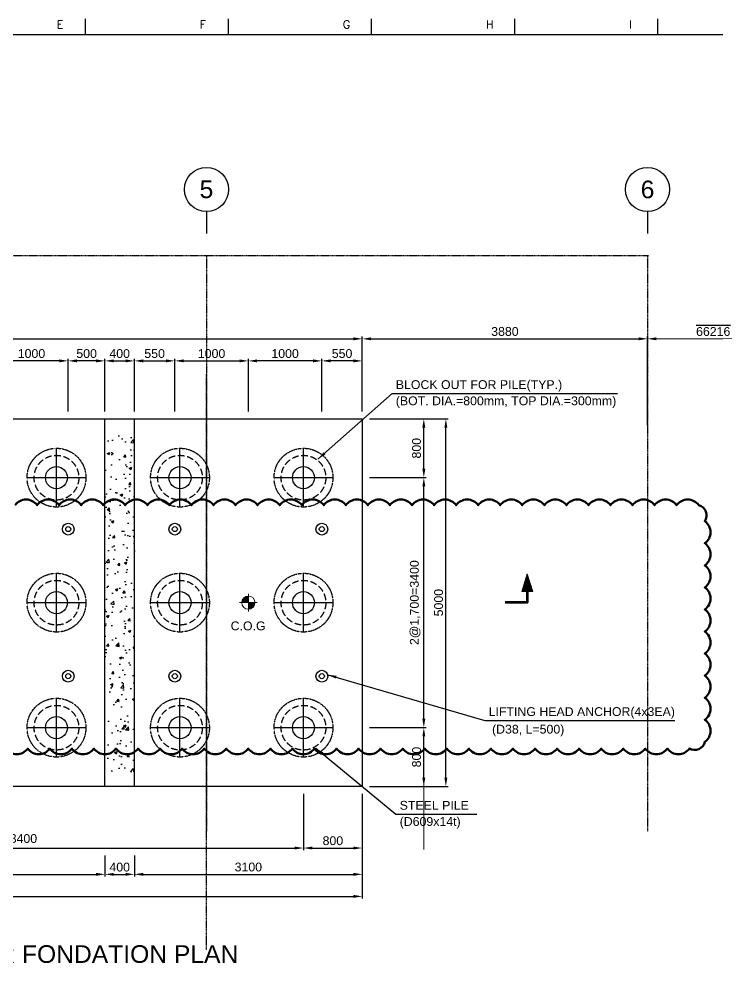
# Model space of a CAD drawing. Header units: millimetres. Extents: x 2448621 to 2484291, y -423869 to -398639.
# Drawn here: x 2458198 to 2467696, y -411792 to -398951 of the extents above; entities that cross this region are included whole.
import ezdxf
from ezdxf.enums import TextEntityAlignment as Align

# ---------------------------------------------------------------- set-up
doc = ezdxf.new("R2010")
doc.units = ezdxf.units.MM
doc.header["$LTSCALE"] = 30
for name, pattern in [('CEN', [62, 60, -1, 0, -1]), ('CENTER', [2, 1.25, -0.25, 0.25, -0.25]), ('HIDDEN', [0.375, 0.25, -0.125]), ('HIDDEN1', [4.25, 3, -1.25])]:
    doc.linetypes.add(name, pattern=pattern)
doc.layers.get('Defpoints').update_dxf_attribs({"color": 140})
for name, color, linetype in [('1', 7, 'Continuous'), ('1CEN', 1, 'CEN'), ('C_BLOCK', 7, 'Continuous'), ('C_CONC', 3, 'Continuous'), ('C_TEXT_01', 2, 'Continuous'), ('CS-RBAR-MINR', 6, 'Continuous'), ('DIM', 1, 'Continuous'), ('DIM-SCALE', 7, 'Continuous'), ('PILE', 7, 'HIDDEN1'), ('TAN-TIT', 30, 'Continuous'), ('TEXT', 3, 'Continuous'), ('TITLE', 7, 'Continuous')]:
    doc.layers.add(name, color=color, linetype=linetype)
for name, color, linetype, lineweight in [('C_DIM', 7, 'Continuous', 0), ('C_REV', 4, 'Continuous', 50), ('SYM-007', 250, 'Continuous', 9)]:
    doc.layers.add(name, color=color, linetype=linetype, lineweight=lineweight)
doc.styles.add('Arial', font='arial.ttf')
doc.styles.add('COM', font='COMPLEX', dxfattribs={"height": 5})
doc.dimstyles.new('일반도면_0030', dxfattribs={"dimtxt": 120, "dimasz": 120, "dimexe": 30, "dimexo": 100, "dimgap": 37.5, "dimtad": 1, "dimdec": 0, "dimzin": 0, "dimdsep": 46, "dimtxsty": 'Arial', "dimcen": -150, "dimclrd": 7, "dimclre": 7, "dimclrt": 2, "dimadec": 8, "dimazin": 0, "dimtfac": 1, "dimtdec": 0, "dimtix": 1, "dimtmove": 2, "dimatfit": 3, "dimfxl": 1, "dimtolj": 1, "dimtzin": 0, "dimarcsym": 0})
doc.dimstyles.new('일반도면_0050', dxfattribs={"dimtxt": 200, "dimasz": 200, "dimexe": 50, "dimexo": 250, "dimgap": 75, "dimtad": 1, "dimdec": 0, "dimzin": 0, "dimdsep": 46, "dimtxsty": 'Arial', "dimcen": -250, "dimclrd": 7, "dimclre": 7, "dimclrt": 2, "dimadec": 0, "dimazin": 0, "dimtfac": 1, "dimtdec": 0, "dimtix": 1, "dimtmove": 2, "dimatfit": 3, "dimfxl": 1, "dimtolj": 1, "dimtzin": 0, "dimarcsym": 0})

# ---------------------------------------------------------------- blocks, each defined once
blk = doc.blocks.new('BORDER')
at = {"layer": 'TAN-TIT'}
for p, q in [((69870, 164680), (69870, 166122)), ((82848, 164680), (82848, 166122)), ((95827, 164680), (95827, 166122)), ((108806, 164680), (108806, 166122)), ((121784, 164680), (121784, 166122)), ((232823, 164680), (4977, 164680))]:
    blk.add_line(p, q, dxfattribs=at)
at = {"layer": 'TAN-TIT', "style": 'COM'}
for s, p in [('E', (67274, 165257)), ('F', (80253, 165257)), ('G', (93231, 165257)), ('H', (106210, 165257)), ('I', (119188, 165257))]:
    blk.add_text(s, height=721, dxfattribs=at).set_placement(p)
blk = doc.blocks.new('*D15')
at = {"layer": 'Defpoints', "color": 0}
for p in [(2456369, -410227), (2459369, -410227), (2459369, -410585)]:
    blk.add_point(p, dxfattribs=at)
at = {"layer": 'DIM-SCALE', "color": 7, "lineweight": -2}
for p, q in [((2456369, -410327), (2456369, -410615)), ((2459369, -410327), (2459369, -410615)), ((2456489, -410585), (2459249, -410585))]:
    blk.add_line(p, q, dxfattribs=at)
at = {"layer": 'DIM-SCALE', "color": 7}
for points in [[(2456489, -410565), (2456489, -410605), (2456369, -410585)], [(2459249, -410565), (2459249, -410605), (2459369, -410585)]]:
    blk.add_solid(points, dxfattribs=at)
at = {"layer": 'DIM-SCALE', "color": 2, "insert": (2457869, -410486), "char_height": 120, "attachment_point": 5, "style": 'Arial'}
blk.add_mtext('\\A1;3000', dxfattribs=at)
blk = doc.blocks.new('*D16')
at = {"layer": 'Defpoints', "color": 0}
for p in [(2459369, -410227), (2459769, -410227), (2459769, -410585)]:
    blk.add_point(p, dxfattribs=at)
at = {"layer": 'DIM-SCALE', "color": 7, "lineweight": -2}
for p, q in [((2459369, -410327), (2459369, -410615)), ((2459769, -410327), (2459769, -410615)), ((2459489, -410585), (2459649, -410585))]:
    blk.add_line(p, q, dxfattribs=at)
at = {"layer": 'DIM-SCALE', "color": 7}
for points in [[(2459489, -410565), (2459489, -410605), (2459369, -410585)], [(2459649, -410565), (2459649, -410605), (2459769, -410585)]]:
    blk.add_solid(points, dxfattribs=at)
at = {"layer": 'DIM-SCALE', "color": 2, "insert": (2459569, -410487), "char_height": 120, "attachment_point": 5, "style": 'Arial'}
blk.add_mtext('\\A1;400', dxfattribs=at)
blk = doc.blocks.new('*D17')
at = {"layer": 'Defpoints', "color": 0}
for p in [(2462869, -409690), (2459769, -410227), (2462869, -410585)]:
    blk.add_point(p, dxfattribs=at)
at = {"layer": 'DIM-SCALE', "color": 7, "lineweight": -2}
for p, q in [((2462869, -409790), (2462869, -410615)), ((2459769, -410327), (2459769, -410615)), ((2459889, -410585), (2462749, -410585))]:
    blk.add_line(p, q, dxfattribs=at)
at = {"layer": 'DIM-SCALE', "color": 7}
for points in [[(2459889, -410565), (2459889, -410605), (2459769, -410585)], [(2462749, -410565), (2462749, -410605), (2462869, -410585)]]:
    blk.add_solid(points, dxfattribs=at)
at = {"layer": 'DIM-SCALE', "color": 2, "insert": (2461319, -410486), "char_height": 120, "attachment_point": 5, "style": 'Arial'}
blk.add_mtext('\\A1;3100', dxfattribs=at)
blk = doc.blocks.new('*D18')
at = {"layer": 'Defpoints', "color": 0}
for p in [(2452869, -409690), (2462869, -409690), (2462869, -410885)]:
    blk.add_point(p, dxfattribs=at)
at = {"layer": 'DIM-SCALE', "color": 7, "lineweight": -2}
for p, q in [((2452869, -409790), (2452869, -410915)), ((2462869, -409790), (2462869, -410915)), ((2452989, -410885), (2462749, -410885))]:
    blk.add_line(p, q, dxfattribs=at)
at = {"layer": 'DIM-SCALE', "color": 7}
for points in [[(2452989, -410865), (2452989, -410905), (2452869, -410885)], [(2462749, -410865), (2462749, -410905), (2462869, -410885)]]:
    blk.add_solid(points, dxfattribs=at)
at = {"layer": 'DIM-SCALE', "color": 2, "insert": (2457869, -410787), "char_height": 120, "attachment_point": 5, "style": 'Arial'}
blk.add_mtext('\\A1;10000', dxfattribs=at)
blk = doc.blocks.new('MS')
at = {"layer": 'C_BLOCK', "color": 1, "linetype": 'Continuous', "lineweight": 13}
for p, q in [((-8.67, 3.56), (-7, 8.89)), ((-8.58, 3.62), (-7, 8.68)), ((-8.5, 3.69), (-7, 8.47)), ((-8.41, 3.75), (-7, 8.26)), ((-8.33, 3.81), (-7, 8.06)), ((-8.24, 3.87), (-7, 7.85)), ((-8.16, 3.94), (-7, 7.64)), ((-8.07, 4), (-7, 7.43)), ((-7.99, 4.06), (-7, 7.22)), ((-7.9, 4.12), (-7, 7.01)), ((-7.82, 4.19), (-7, 6.8)), ((-7.73, 4.25), (-7, 6.59)), ((-7.65, 4.31), (-7, 6.39)), ((-7.56, 4.37), (-7, 6.18)), ((-7, 8.89), (-5.33, 3.56)), ((-7, 8.68), (-5.42, 3.62)), ((-7, 8.47), (-5.5, 3.69)), ((-7, 8.26), (-5.59, 3.75)), ((-7, 8.06), (-5.67, 3.81)), ((-7, 7.85), (-5.76, 3.87)), ((-7, 7.64), (-5.84, 3.94)), ((-7, 7.43), (-5.93, 4)), ((-7, 7.22), (-6.01, 4.06)), ((-7, 7.01), (-6.1, 4.12)), ((-7, 6.8), (-6.18, 4.19)), ((-7, 6.59), (-6.27, 4.25)), ((-7, 6.39), (-6.35, 4.31)), ((-7, 6.18), (-6.44, 4.37)), ((-5.33, 3.56), (-8.67, 3.56)), ((-5.42, 3.62), (-8.58, 3.62)), ((-5.5, 3.69), (-8.5, 3.69)), ((-5.59, 3.75), (-8.41, 3.75)), ((-5.67, 3.81), (-8.33, 3.81)), ((-5.76, 3.87), (-8.24, 3.87)), ((-5.84, 3.94), (-8.16, 3.94)), ((-5.93, 4), (-8.07, 4)), ((-6.01, 4.06), (-7.99, 4.06)), ((-6.1, 4.12), (-7.9, 4.12)), ((-6.18, 4.19), (-7.82, 4.19)), ((-6.27, 4.25), (-7.73, 4.25)), ((-6.35, 4.31), (-7.65, 4.31)), ((-6.44, 4.37), (-7.56, 4.37)), ((-7.48, 4.43), (-7, 5.97)), ((-6.52, 4.43), (-7.48, 4.43)), ((-7.39, 4.5), (-7, 5.76)), ((-6.61, 4.5), (-7.39, 4.5)), ((-7.31, 4.56), (-7, 5.55)), ((-6.69, 4.56), (-7.31, 4.56)), ((-7.22, 4.62), (-7, 5.34)), ((-6.78, 4.62), (-7.22, 4.62)), ((-7.14, 4.68), (-7, 5.13)), ((-6.86, 4.68), (-7.14, 4.68)), ((-7.06, 4.75), (-7, 4.92)), ((-6.94, 4.75), (-7.06, 4.75)), ((-7, 5.97), (-6.52, 4.43)), ((-7, 5.76), (-6.61, 4.5)), ((-7, 5.55), (-6.69, 4.56)), ((-7, 5.34), (-6.78, 4.62)), ((-7, 5.13), (-6.86, 4.68)), ((-7, 4.92), (-6.94, 4.75))]:
    blk.add_line(p, q, dxfattribs=at)
at = {"layer": 'C_BLOCK', "color": 3, "linetype": 'Continuous', "lineweight": 70, "flags": 128}
blk.add_lwpolyline([(-7, 3.5), (-7, 0), (0, 0)], dxfattribs=at)
at = {"layer": 'C_BLOCK', "color": 1, "linetype": 'Continuous', "lineweight": 13}
blk.add_3dface([(-8.75, 3.5), (-7, 9.1), (-5.25, 3.5)], dxfattribs=at)
blk = doc.blocks.new('*D19')
at = {"layer": 'Defpoints', "color": 0}
for p in [(2466749, -403302), (2462869, -404390), (2466749, -404575)]:
    blk.add_point(p, dxfattribs=at)
at = {"layer": 'DIM-SCALE', "color": 7, "lineweight": -2}
for p, q in [((2462869, -404290), (2462869, -403272)), ((2462989, -403302), (2466629, -403302)), ((2466749, -404475), (2466749, -403272))]:
    blk.add_line(p, q, dxfattribs=at)
at = {"layer": 'DIM-SCALE', "color": 7}
for points in [[(2462989, -403282), (2462989, -403322), (2462869, -403302)], [(2466629, -403282), (2466629, -403322), (2466749, -403302)]]:
    blk.add_solid(points, dxfattribs=at)
at = {"layer": 'DIM-SCALE', "color": 2, "insert": (2464809, -403203), "char_height": 120, "attachment_point": 5, "style": 'Arial'}
blk.add_mtext('\\A1;3880', dxfattribs=at)
blk = doc.blocks.new('*D21')
at = {"layer": 'Defpoints', "color": 0}
for p in [(2453669, -409390), (2462069, -409390), (2462069, -410227)]:
    blk.add_point(p, dxfattribs=at)
at = {"layer": 'DIM-SCALE', "color": 7, "lineweight": -2}
for p, q in [((2453669, -409490), (2453669, -410257)), ((2462069, -409490), (2462069, -410257)), ((2453789, -410227), (2461949, -410227))]:
    blk.add_line(p, q, dxfattribs=at)
at = {"layer": 'DIM-SCALE', "color": 7}
for points in [[(2453789, -410207), (2453789, -410247), (2453669, -410227)], [(2461949, -410207), (2461949, -410247), (2462069, -410227)]]:
    blk.add_solid(points, dxfattribs=at)
at = {"layer": 'DIM-SCALE', "color": 2, "insert": (2457869, -410110), "char_height": 120, "attachment_point": 5, "style": 'Arial'}
blk.add_mtext('\\A1;5@1,680=8400', dxfattribs=at)
blk = doc.blocks.new('*D22')
at = {"layer": 'Defpoints', "color": 0}
for p in [(2462069, -409390), (2462869, -409390), (2462869, -410227)]:
    blk.add_point(p, dxfattribs=at)
at = {"layer": 'DIM-SCALE', "color": 7, "lineweight": -2}
for p, q in [((2462069, -409490), (2462069, -410257)), ((2462869, -409490), (2462869, -410257)), ((2462189, -410227), (2462749, -410227))]:
    blk.add_line(p, q, dxfattribs=at)
at = {"layer": 'DIM-SCALE', "color": 7}
for points in [[(2462189, -410207), (2462189, -410247), (2462069, -410227)], [(2462749, -410207), (2462749, -410247), (2462869, -410227)]]:
    blk.add_solid(points, dxfattribs=at)
at = {"layer": 'DIM-SCALE', "color": 2, "insert": (2462469, -410128), "char_height": 120, "attachment_point": 5, "style": 'Arial'}
blk.add_mtext('\\A1;800', dxfattribs=at)
blk = doc.blocks.new('ST_609')
at = {"layer": '1CEN', "color": 8}
for p, q in [((2417472, -404072), (2417472, -403263)), ((2417877, -403668), (2417068, -403668))]:
    blk.add_line(p, q, dxfattribs=at)
at = {"layer": 'PILE', "color": 8}
blk.add_circle((2417472, -403668), 304, dxfattribs=at)
blk = doc.blocks.new('*D37')
at = {"layer": 'Defpoints', "color": 0}
for p in [(2462869, -408590), (2463706, -408590), (2462869, -409390)]:
    blk.add_point(p, dxfattribs=at)
at = {"layer": 'DIM-SCALE', "color": 7, "lineweight": -2}
for p, q in [((2462969, -408590), (2463736, -408590)), ((2463706, -409270), (2463706, -408710)), ((2462969, -409390), (2463736, -409390))]:
    blk.add_line(p, q, dxfattribs=at)
at = {"layer": 'DIM-SCALE', "color": 7}
for points in [[(2463686, -408710), (2463726, -408710), (2463706, -408590)], [(2463686, -409270), (2463726, -409270), (2463706, -409390)]]:
    blk.add_solid(points, dxfattribs=at)
at = {"layer": 'DIM-SCALE', "color": 2, "insert": (2463607, -408990), "char_height": 120, "attachment_point": 5, "rotation": 90, "style": 'Arial'}
blk.add_mtext('\\A1;800', dxfattribs=at)
blk = doc.blocks.new('*D38')
at = {"layer": 'Defpoints', "color": 0}
for p in [(2462869, -404390), (2464006, -404390), (2462869, -409390)]:
    blk.add_point(p, dxfattribs=at)
at = {"layer": 'DIM-SCALE', "color": 7, "lineweight": -2}
for p, q in [((2462969, -404390), (2464036, -404390)), ((2464006, -409270), (2464006, -404510)), ((2462969, -409390), (2464036, -409390))]:
    blk.add_line(p, q, dxfattribs=at)
at = {"layer": 'DIM-SCALE', "color": 7}
for points in [[(2463986, -404510), (2464026, -404510), (2464006, -404390)], [(2463986, -409270), (2464026, -409270), (2464006, -409390)]]:
    blk.add_solid(points, dxfattribs=at)
at = {"layer": 'DIM-SCALE', "color": 2, "insert": (2463907, -406890), "char_height": 120, "attachment_point": 5, "rotation": 90, "style": 'Arial'}
blk.add_mtext('\\A1;5000', dxfattribs=at)
blk = doc.blocks.new('*D39')
at = {"layer": 'Defpoints', "color": 0}
for p in [(2462869, -405190), (2463706, -405190), (2462869, -408590)]:
    blk.add_point(p, dxfattribs=at)
at = {"layer": 'DIM-SCALE', "color": 7, "lineweight": -2}
for p, q in [((2462969, -405190), (2463736, -405190)), ((2463706, -408470), (2463706, -405310)), ((2462969, -408590), (2463736, -408590))]:
    blk.add_line(p, q, dxfattribs=at)
at = {"layer": 'DIM-SCALE', "color": 7}
for points in [[(2463686, -405310), (2463726, -405310), (2463706, -405190)], [(2463686, -408470), (2463726, -408470), (2463706, -408590)]]:
    blk.add_solid(points, dxfattribs=at)
at = {"layer": 'DIM-SCALE', "color": 2, "insert": (2463589, -406890), "char_height": 120, "attachment_point": 5, "rotation": 90, "style": 'Arial'}
blk.add_mtext('\\A1;2@1,700=3400', dxfattribs=at)
blk = doc.blocks.new('*D40')
at = {"layer": 'Defpoints', "color": 0}
for p in [(2462869, -404390), (2463706, -404390), (2462869, -405190)]:
    blk.add_point(p, dxfattribs=at)
at = {"layer": 'DIM-SCALE', "color": 7, "lineweight": -2}
for p, q in [((2462969, -404390), (2463736, -404390)), ((2463706, -405070), (2463706, -404510)), ((2462969, -405190), (2463736, -405190))]:
    blk.add_line(p, q, dxfattribs=at)
at = {"layer": 'DIM-SCALE', "color": 7}
for points in [[(2463686, -404510), (2463726, -404510), (2463706, -404390)], [(2463686, -405070), (2463726, -405070), (2463706, -405190)]]:
    blk.add_solid(points, dxfattribs=at)
at = {"layer": 'DIM-SCALE', "color": 2, "insert": (2463607, -404790), "char_height": 120, "attachment_point": 5, "rotation": 90, "style": 'Arial'}
blk.add_mtext('\\A1;800', dxfattribs=at)
blk = doc.blocks.new('KMYTTYUK')
at = {"layer": 'SYM-007'}
h = blk.add_hatch(color=7, dxfattribs=at)
edge = h.paths.add_edge_path(flags=0)
edge.add_line((0, 0), (-300, 0))
edge.add_arc((0, 0), 300, 90, 180, ccw=False)
edge.add_line((0, 300), (0, 0))
h = blk.add_hatch(color=7, dxfattribs=at)
edge = h.paths.add_edge_path(flags=0)
edge.add_line((0, 0), (300, 0))
edge.add_arc((0, 0), 300, 270, 360, ccw=False)
edge.add_line((0, -300), (0, 0))
at = {"layer": 'SYM-007', "color": 7}
for p, q in [((-400, 0), (400, 0)), ((0, -400), (0, 400))]:
    blk.add_line(p, q, dxfattribs=at)
blk.add_circle((0, 0), 300, dxfattribs=at)
blk = doc.blocks.new('*D49')
at = {"layer": 'Defpoints', "color": 0}
for p in [(2459769, -403602), (2459369, -404390), (2459769, -404390)]:
    blk.add_point(p, dxfattribs=at)
at = {"layer": 'DIM-SCALE', "color": 7, "lineweight": -2}
for p, q in [((2459369, -404290), (2459369, -403572)), ((2459769, -404290), (2459769, -403572)), ((2459489, -403602), (2459649, -403602))]:
    blk.add_line(p, q, dxfattribs=at)
at = {"layer": 'DIM-SCALE', "color": 7}
for points in [[(2459489, -403582), (2459489, -403622), (2459369, -403602)], [(2459649, -403582), (2459649, -403622), (2459769, -403602)]]:
    blk.add_solid(points, dxfattribs=at)
at = {"layer": 'DIM-SCALE', "color": 2, "insert": (2459569, -403503), "char_height": 120, "attachment_point": 5, "style": 'Arial'}
blk.add_mtext('\\A1;400', dxfattribs=at)
blk = doc.blocks.new('*D50')
at = {"layer": 'Defpoints', "color": 0}
for p in [(2462869, -403302), (2462869, -404090), (2452869, -404390)]:
    blk.add_point(p, dxfattribs=at)
at = {"layer": 'DIM-SCALE', "color": 7, "lineweight": -2}
for p, q in [((2452869, -404290), (2452869, -403272)), ((2452989, -403302), (2462749, -403302)), ((2462869, -403990), (2462869, -403272))]:
    blk.add_line(p, q, dxfattribs=at)
at = {"layer": 'DIM-SCALE', "color": 7}
for points in [[(2452989, -403282), (2452989, -403322), (2452869, -403302)], [(2462749, -403282), (2462749, -403322), (2462869, -403302)]]:
    blk.add_solid(points, dxfattribs=at)
at = {"layer": 'DIM-SCALE', "color": 2, "insert": (2457869, -403203), "char_height": 120, "attachment_point": 5, "style": 'Arial'}
blk.add_mtext('\\A1;10000', dxfattribs=at)
blk = doc.blocks.new('*D57')
at = {"layer": 'Defpoints', "color": 0}
for p in [(2458869, -403602), (2458869, -404390), (2459369, -404390)]:
    blk.add_point(p, dxfattribs=at)
at = {"layer": 'DIM-SCALE', "color": 7, "lineweight": -2}
for p, q in [((2458869, -404290), (2458869, -403572)), ((2459369, -404290), (2459369, -403572)), ((2459249, -403602), (2458989, -403602))]:
    blk.add_line(p, q, dxfattribs=at)
at = {"layer": 'DIM-SCALE', "color": 7}
for points in [[(2458989, -403582), (2458989, -403622), (2458869, -403602)], [(2459249, -403582), (2459249, -403622), (2459369, -403602)]]:
    blk.add_solid(points, dxfattribs=at)
at = {"layer": 'DIM-SCALE', "color": 2, "insert": (2459119, -403503), "char_height": 120, "attachment_point": 5, "style": 'Arial'}
blk.add_mtext('\\A1;500', dxfattribs=at)
blk = doc.blocks.new('*D54')
at = {"layer": 'Defpoints', "color": 0}
for p in [(2457869, -403602), (2457869, -404390), (2458869, -404390)]:
    blk.add_point(p, dxfattribs=at)
at = {"layer": 'DIM-SCALE', "color": 7, "lineweight": -2}
for p, q in [((2457869, -404290), (2457869, -403572)), ((2458869, -404290), (2458869, -403572)), ((2458749, -403602), (2457989, -403602))]:
    blk.add_line(p, q, dxfattribs=at)
at = {"layer": 'DIM-SCALE', "color": 7}
for points in [[(2457989, -403582), (2457989, -403622), (2457869, -403602)], [(2458749, -403582), (2458749, -403622), (2458869, -403602)]]:
    blk.add_solid(points, dxfattribs=at)
at = {"layer": 'DIM-SCALE', "color": 2, "insert": (2458369, -403503), "char_height": 120, "attachment_point": 5, "style": 'Arial'}
blk.add_mtext('\\A1;1000', dxfattribs=at)
blk = doc.blocks.new('*D61')
at = {"layer": 'Defpoints', "color": 0}
for p in [(2462319, -403602), (2462319, -404390), (2462869, -404390)]:
    blk.add_point(p, dxfattribs=at)
at = {"layer": 'DIM-SCALE', "color": 7, "lineweight": -2}
for p, q in [((2462319, -404290), (2462319, -403572)), ((2462869, -404290), (2462869, -403572)), ((2462749, -403602), (2462439, -403602))]:
    blk.add_line(p, q, dxfattribs=at)
at = {"layer": 'DIM-SCALE', "color": 7}
for points in [[(2462439, -403582), (2462439, -403622), (2462319, -403602)], [(2462749, -403582), (2462749, -403622), (2462869, -403602)]]:
    blk.add_solid(points, dxfattribs=at)
at = {"layer": 'DIM-SCALE', "color": 2, "insert": (2462594, -403503), "char_height": 120, "attachment_point": 5, "style": 'Arial'}
blk.add_mtext('\\A1;550', dxfattribs=at)
blk = doc.blocks.new('*D58')
at = {"layer": 'Defpoints', "color": 0}
for p in [(2461319, -403602), (2461319, -404390), (2462319, -404390)]:
    blk.add_point(p, dxfattribs=at)
at = {"layer": 'DIM-SCALE', "color": 7, "lineweight": -2}
for p, q in [((2461319, -404290), (2461319, -403572)), ((2462319, -404290), (2462319, -403572)), ((2462199, -403602), (2461439, -403602))]:
    blk.add_line(p, q, dxfattribs=at)
at = {"layer": 'DIM-SCALE', "color": 7}
for points in [[(2461439, -403582), (2461439, -403622), (2461319, -403602)], [(2462199, -403582), (2462199, -403622), (2462319, -403602)]]:
    blk.add_solid(points, dxfattribs=at)
at = {"layer": 'DIM-SCALE', "color": 2, "insert": (2461819, -403503), "char_height": 120, "attachment_point": 5, "style": 'Arial'}
blk.add_mtext('\\A1;1000', dxfattribs=at)
blk = doc.blocks.new('*D59')
at = {"layer": 'Defpoints', "color": 0}
for p in [(2461319, -403602), (2460319, -404390), (2461319, -404390)]:
    blk.add_point(p, dxfattribs=at)
at = {"layer": 'DIM-SCALE', "color": 7, "lineweight": -2}
for p, q in [((2460319, -404290), (2460319, -403572)), ((2461319, -404290), (2461319, -403572)), ((2460439, -403602), (2461199, -403602))]:
    blk.add_line(p, q, dxfattribs=at)
at = {"layer": 'DIM-SCALE', "color": 7}
for points in [[(2460439, -403582), (2460439, -403622), (2460319, -403602)], [(2461199, -403582), (2461199, -403622), (2461319, -403602)]]:
    blk.add_solid(points, dxfattribs=at)
at = {"layer": 'DIM-SCALE', "color": 2, "insert": (2460819, -403503), "char_height": 120, "attachment_point": 5, "style": 'Arial'}
blk.add_mtext('\\A1;1000', dxfattribs=at)
blk = doc.blocks.new('*D60')
at = {"layer": 'Defpoints', "color": 0}
for p in [(2460319, -403602), (2459769, -404390), (2460319, -404390)]:
    blk.add_point(p, dxfattribs=at)
at = {"layer": 'DIM-SCALE', "color": 7, "lineweight": -2}
for p, q in [((2459769, -404290), (2459769, -403572)), ((2460319, -404290), (2460319, -403572)), ((2459889, -403602), (2460199, -403602))]:
    blk.add_line(p, q, dxfattribs=at)
at = {"layer": 'DIM-SCALE', "color": 7}
for points in [[(2459889, -403582), (2459889, -403622), (2459769, -403602)], [(2460199, -403582), (2460199, -403622), (2460319, -403602)]]:
    blk.add_solid(points, dxfattribs=at)
at = {"layer": 'DIM-SCALE', "color": 2, "insert": (2460044, -403503), "char_height": 120, "attachment_point": 5, "style": 'Arial'}
blk.add_mtext('\\A1;550', dxfattribs=at)

msp = doc.modelspace()

# ---------------------------------------------------------------- hatches: boundary and pattern name
at = {"layer": 'CS-RBAR-MINR'}
h = msp.add_hatch(dxfattribs=at)
h.set_pattern_fill('AR-CONC', color=8, scale=50, style=0)
h.set_pattern_definition([(50, (2162790.42, -406322), (358.6301, -31.37607), [37.5, -412.5]), (355, (2162790.4, -406322), (-69.37567, 376.09607), [30, -330]), (100.4514, (2162820.3, -406324.6), (289.2547, 344.71977), [31.8701, -350.57106]), (46.1842, (2162790.4, -406222), (533.6205, -82.7595), [56.25, -618.75]), (96.6356, (2162834.9, -406228.9), (467.33135, 487.0589), [47.8051, -525.8565]), (351.1842, (2162790.4, -406222), (467.331, 487.0593), [45, -495]), (21, (2162840.42, -406247), (298.45353, -201.30945), [37.5, -412.5]), (326, (2162840.4, -406247), (121.65767, 362.575), [30, -330]), (71.4514, (2162865.3, -406263.77), (420.1113, 161.26525), [31.8701, -350.57106]), (37.5, (2162790.42, -406321.99), (6.07993, 166.446927), [0, -326, 0, -335, 0, -331.25]), (7.5, (2162790.42, -406322), (131.53477, 197.20586), [0, -191, 0, -318.5, 0, -126.25]), (327.5, (2162678.92, -406321.99), (266.91122, -11.277436), [0, -125, 0, -390, 0, -517.5]), (317.5, (2162628.92, -406322), (291.59308, 50.0525), [0, -162.5, 0, -259, 0, -367.5])])
h.paths.add_polyline_path([(2459769.1, -404590.2), (2459369.1, -404590.2), (2459369.1, -409190.2), (2459769.1, -409190.2)])

# ---------------------------------------------------------------- linework, layer by layer
at = {"color": 3, "linetype": 'HIDDEN', "ltscale": 0.1}
for centre in [(2458709.1, -405190.2), (2460389.1, -405190.2), (2462069.1, -405190.2), (2458709.1, -406890.2), (2460389.1, -406890.2), (2462069.1, -406890.2), (2458709.1, -408590.2), (2460389.1, -408590.2), (2462069.1, -408590.2)]:
    msp.add_circle(centre, 400, dxfattribs=at)
at = {"color": 3}
for centre in [(2458709.1, -405190.2), (2460389.1, -405190.2), (2462069.1, -405190.2), (2458709.1, -406890.2), (2460389.1, -406890.2), (2462069.1, -406890.2), (2458709.1, -408590.2), (2460389.1, -408590.2), (2462069.1, -408590.2)]:
    msp.add_circle(centre, 150, dxfattribs=at)
at = {"layer": '1CEN', "color": 1, "linetype": 'CENTER', "ltscale": 0.1}
for p, q in [((2451466.9, -402170.2), (2466760, -402170.2)), ((2460749.1, -402170.2), (2460749.1, -410001)), ((2466749.1, -402170.2), (2466749.1, -410001)), ((2460749.1, -411610.2), (2460749.1, -403779.3))]:
    msp.add_line(p, q, dxfattribs=at)
at = {"layer": 'C_CONC'}
for centre, radius in [((2458869.1, -405890.2), 80), ((2458869.1, -405890.2), 34.5), ((2460319.1, -405890.2), 80), ((2460319.1, -405890.2), 34.5), ((2462319.1, -405890.2), 80), ((2462319.1, -405890.2), 34.5), ((2458869.1, -407890.2), 80), ((2460319.1, -407890.2), 80), ((2462319.1, -407890.2), 80), ((2458869.1, -407890.2), 34.5), ((2460319.1, -407890.2), 34.5), ((2462319.1, -407890.2), 34.5)]:
    msp.add_circle(centre, radius, dxfattribs=at)
at = {"layer": 'C_DIM', "color": 7}
for p, q in [((2466869.1, -403301.9), (2468452.7, -403301.9)), ((2463705.5, -408736.3), (2463705.5, -410247))]:
    msp.add_line(p, q, dxfattribs=at)
msp.add_solid([(2466869.1, -403281.9), (2466869.1, -403321.9), (2466749.1, -403301.9)], dxfattribs=at)
at = {"layer": 'C_REV'}
msp.add_lwpolyline([(2458145.3, -405565.5, -0.5205671), (2458445.3, -405565.5, -0.5205671), (2458745.3, -405565.5, -0.5205671), (2459045.3, -405565.5, -0.5205671), (2459345.3, -405565.5, -0.5205671), (2459645.3, -405565.5, -0.5205671), (2459945.3, -405565.5, -0.5205671), (2460245.3, -405565.5, -0.5205671), (2460545.3, -405565.5, -0.5205671), (2460845.3, -405565.5, -0.5205671), (2461145.3, -405565.5, -0.5205671), (2461445.3, -405565.5, -0.5205671), (2461745.3, -405565.5, -0.5205671), (2462045.3, -405565.5, -0.5205671), (2462345.3, -405565.5, -0.5205671), (2462645.3, -405565.5, -0.5205671), (2462945.3, -405565.5, -0.5205671), (2463245.3, -405565.5, -0.5205671), (2463545.3, -405565.5, -0.5205671), (2463845.3, -405565.5, -0.5205671), (2464145.3, -405565.5, -0.5205671), (2464445.3, -405565.5, -0.5205671), (2464745.3, -405565.5, -0.5205671), (2465045.3, -405565.5, -0.5205671), (2465345.3, -405565.5, -0.5205671), (2465645.3, -405565.5, -0.5205671), (2465945.3, -405565.5, -0.5205671), (2466245.3, -405565.5, -0.5205671), (2466545.3, -405565.5, -0.5205671), (2466845.3, -405565.5, -0.5205671), (2467145.3, -405565.5, -0.5205671), (2467445.3, -405565.5, -0.5205671), (2467527.9, -405782.9, -0.5205671), (2467527.9, -406082.9, -0.5205671), (2467527.9, -406382.9, -0.5205671), (2467527.9, -406682.9, -0.5205671), (2467527.9, -406982.9, -0.5205671), (2467527.9, -407282.9, -0.5205671), (2467527.9, -407582.9, -0.5205671), (2467527.9, -407882.9, -0.5205671), (2467527.9, -408182.9, -0.5205671), (2467527.9, -408482.9, -0.5205671), (2467527.9, -408782.9, -0.5205671), (2467318.6, -408873.6, -0.5205671), (2467018.6, -408873.6, -0.5205671), (2466718.6, -408873.6, -0.5205671), (2466418.6, -408873.6, -0.5205671), (2466118.6, -408873.6, -0.5205671), (2465818.6, -408873.6, -0.5205671), (2465518.6, -408873.6, -0.5205671), (2465218.6, -408873.6, -0.5205671), (2464918.6, -408873.6, -0.5205671), (2464618.6, -408873.6, -0.5205671), (2464318.6, -408873.6, -0.5205671), (2464018.6, -408873.6, -0.5205671), (2463718.6, -408873.6, -0.5205671), (2463418.6, -408873.6, -0.5205671), (2463118.6, -408873.6, -0.5205671), (2462818.6, -408873.6, -0.5205671), (2462518.6, -408873.6, -0.5205671), (2462218.6, -408873.6, -0.5205671), (2461918.6, -408873.6, -0.5205671), (2461618.6, -408873.6, -0.5205671), (2461318.6, -408873.6, -0.5205671), (2461018.6, -408873.6, -0.5205671), (2460718.6, -408873.6, -0.5205671), (2460418.6, -408873.6, -0.5205671), (2460118.6, -408873.6, -0.5205671), (2459818.6, -408873.6, -0.5205671), (2459518.6, -408873.6, -0.5205671), (2459218.6, -408873.6, -0.5205671), (2458918.6, -408873.6, -0.5205671), (2458618.6, -408873.6, -0.5205671), (2458318.6, -408873.6, -0.5205671), (2458018.6, -408873.6, -0.5205671)], format="xyb", dxfattribs=at)
at = {"layer": 'CS-RBAR-MINR', "color": 4}
for p, q in [((2459369.1, -409390.2), (2459369.1, -404390.2)), ((2459769.1, -409390.2), (2459769.1, -404390.2))]:
    msp.add_line(p, q, dxfattribs=at)
msp.add_lwpolyline([(2452869.1, -404390.2), (2462869.1, -404390.2), (2462869.1, -409390.2), (2452869.1, -409390.2)], close=True, dxfattribs=at)
at = {"layer": 'DIM'}
for p, q in [((2460749.1, -401570.2), (2460749.1, -401870.2)), ((2466749.1, -401570.2), (2466749.1, -401870.2))]:
    msp.add_line(p, q, dxfattribs=at)
for centre in [(2460749.1, -401270.2), (2466749.1, -401270.2)]:
    msp.add_circle(centre, 300, dxfattribs=at)

# ---------------------------------------------------------------- block references
at = {"layer": '1', "xscale": 0.15, "yscale": 0.15, "zscale": 0.15}
msp.add_blockref('BORDER', (2448621.4, -423869.4), dxfattribs=at)
at = {"layer": 'C_BLOCK', "color": 7, "linetype": 'Continuous', "lineweight": 0, "xscale": -42.85714285714285, "yscale": 42.85714285714285, "zscale": 42.85714285714285}
for p in [(2464812.6, -406890.2), (2464813, -406890.2)]:
    msp.add_blockref('MS', p, dxfattribs=at)
at = {"layer": 'C_TEXT_01'}
for p in [(41237, -1522.5), (42917, -1522.5), (44597, -1522.5), (41237, -3222.5), (42917, -3222.5), (44597, -3222.5), (41237, -4922.5), (42917, -4922.5), (44597, -4922.5)]:
    msp.add_blockref('ST_609', p, dxfattribs=at)
at = {"layer": 'SYM-007', "color": 7, "xscale": 0.3, "yscale": 0.3, "zscale": 0.3}
msp.add_blockref('KMYTTYUK', (2461319.1, -406890.2), dxfattribs=at)

# ---------------------------------------------------------------- texts
at = {"layer": 'C_TEXT_01', "style": 'Arial'}
for s, p in [('BLOCK OUT FOR PILE(TYP.)', (2463324.8, -403924.9)), ('(BOT. DIA.=800mm, TOP DIA.=300mm)', (2463324.8, -404145.3)), ('C.O.G', (2461078.4, -407206)), ('LIFTING HEAD ANCHOR(4x3EA)', (2464588.3, -408372)), ('(D38, L=500)', (2464634.1, -408611)), ('STEEL PILE', (2463377.7, -409646.1)), ('(D609x14t)', (2463377.7, -409866.4))]:
    msp.add_text(s, height=120, dxfattribs=at).set_placement(p, align=Align.MIDDLE_LEFT)
at = {"layer": 'C_TEXT_01', "color": 2, "insert": (2467642.5, -403203.2), "char_height": 120, "attachment_point": 5, "style": 'Arial'}
msp.add_mtext('\\A1;{\\O66216}', dxfattribs=at)
at = {"layer": 'TEXT', "color": 3, "linetype": 'Continuous', "style": 'Arial'}
for s, p in [('5', (2460749.1, -401270.2)), ('6', (2466749.1, -401270.2))]:
    msp.add_text(s, height=240, dxfattribs=at).set_placement(p, align=Align.MIDDLE)
at = {"layer": 'TITLE', "color": 3, "ltscale": 10, "style": 'Arial'}
msp.add_text('TURBINE GENERATOR FONDATION PLAN', height=240, dxfattribs=at).set_placement((2457820.2, -411788.8), align=Align.CENTER)

# ---------------------------------------------------------------- dimensions: what is measured, and where the dimension line sits
at = {"layer": 'DIM-SCALE'}
for base, p1, p2, picture, middle in [((2462869.1, -403301.9), (2452869.1, -404390.2), (2462869.1, -404090.2), '*D50', (2457869.1, -403203.2)), ((2466749.1, -403301.9), (2462869.1, -404390.2), (2466749.1, -404574.8), '*D19', (2464809.1, -403203.1)), ((2459769.1, -403601.9), (2459369.1, -404390.2), (2459769.1, -404390.2), '*D49', (2459569.1, -403503.2)), ((2462869.1, -410226.6), (2462069.1, -409390.2), (2462869.1, -409390.2), '*D22', (2462469.1, -410127.8)), ((2462869.1, -410885.3), (2452869.1, -409690.2), (2462869.1, -409690.2), '*D18', (2457869.1, -410786.5)), ((2462869.1, -410585.3), (2459769.1, -410226.6), (2462869.1, -409690.2), '*D17', (2461319.1, -410486.5)), ((2459369.1, -410585.3), (2456369.1, -410226.6), (2459369.1, -410226.6), '*D15', (2457869.1, -410486.5)), ((2459769.1, -410585.3), (2459369.1, -410226.6), (2459769.1, -410226.6), '*D16', (2459569.1, -410486.5))]:
    dim = msp.add_linear_dim(base=base, p1=p1, p2=p2, dimstyle='일반도면_0030', dxfattribs=at)
    dim.commit()
    dim.dimension.update_dxf_attribs({"geometry": picture, "text_midpoint": middle})
for base, p1, p2, angle, picture, middle in [((2457869.1, -403601.9), (2458869.1, -404390.2), (2457869.1, -404390.2), 180, '*D54', (2458369.1, -403503.2)), ((2458869.1, -403601.9), (2459369.1, -404390.2), (2458869.1, -404390.2), 180, '*D57', (2459119.1, -403503.2)), ((2460319.1, -403601.9), (2459769.1, -404390.2), (2460319.1, -404390.2), 0, '*D60', (2460044.1, -403503.2)), ((2461319.1, -403601.9), (2460319.1, -404390.2), (2461319.1, -404390.2), 0, '*D59', (2460819.1, -403503.2)), ((2461319.1, -403601.9), (2462319.1, -404390.2), (2461319.1, -404390.2), 180, '*D58', (2461819.1, -403503.2)), ((2462319.1, -403601.9), (2462869.1, -404390.2), (2462319.1, -404390.2), 180, '*D61', (2462594.1, -403503.2)), ((2464005.5, -404390.2), (2462869.1, -409390.2), (2462869.1, -404390.2), 90, '*D38', (2463906.8, -406890.2)), ((2463705.5, -404390.2), (2462869.1, -405190.2), (2462869.1, -404390.2), 90, '*D40', (2463606.8, -404790.2)), ((2463705.5, -408590.2), (2462869.1, -409390.2), (2462869.1, -408590.2), 90, '*D37', (2463606.8, -408990.2))]:
    dim = msp.add_linear_dim(base=base, p1=p1, p2=p2, angle=angle, dimstyle='일반도면_0030', dxfattribs=at)
    dim.commit()
    dim.dimension.update_dxf_attribs({"geometry": picture, "text_midpoint": middle})
dim = msp.add_linear_dim(base=(2463705.5, -405190.2), p1=(2462869.1, -408590.2), p2=(2462869.1, -405190.2), angle=90, text='2@1,700=<>', dimstyle='일반도면_0030', dxfattribs=at)
dim.commit()
dim.dimension.update_dxf_attribs({"geometry": '*D39', "text_midpoint": (2463589.3, -406890.2)})
dim = msp.add_linear_dim(base=(2462069.1, -410226.6), p1=(2453669.1, -409390.2), p2=(2462069.1, -409390.2), text='5@1,680=<>', dimstyle='일반도면_0030', dxfattribs=at)
dim.commit()
dim.dimension.update_dxf_attribs({"geometry": '*D21', "text_midpoint": (2457869.1, -410110.3)})

# ---------------------------------------------------------------- leaders
for points in [[(2462266.3, -404937.7), (2463273.7, -404044.4), (2466342.7, -404044.4)], [(2462398.9, -407870.5), (2464537.2, -408491.4), (2467119.8, -408491.4)], [(2462236.7, -408867.9), (2463326.6, -409765.5), (2464425.7, -409765.5)]]:
    msp.add_leader(points, dimstyle='일반도면_0050', override={"dimasz": 120}, dxfattribs=at)

doc.saveas('drawing.dxf')
